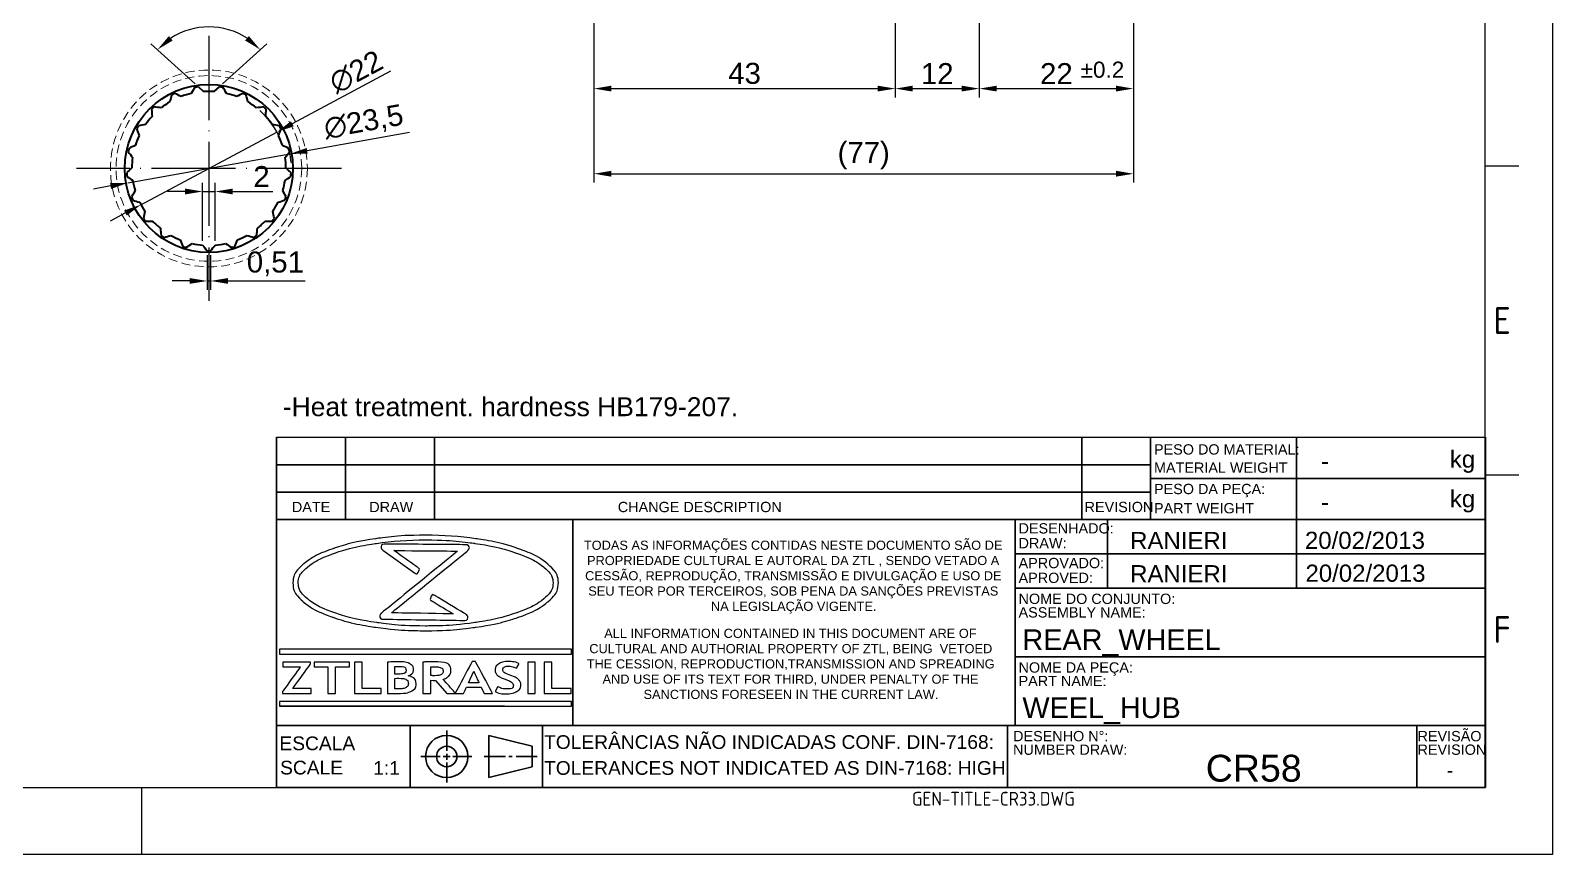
# Model space of a CAD drawing. Header units: millimetres. Extents: x 2452 to 2855, y 1106 to 1391.
# Drawn here: x 2637.5 to 2854.7, y 1106.5 to 1224.1 of the extents above; entities that cross this region are included whole.
import ezdxf
from ezdxf.enums import TextEntityAlignment as Align

# ---------------------------------------------------------------- set-up
doc = ezdxf.new("R2010")
doc.units = ezdxf.units.MM
for name, pattern in [('ACAD_ISO02W100', [15, 12, -3]), ('ACAD_ISO04W100', [30, 24, -3, 0, -3]), ('ACAD_ISO05W100', [33, 24, -3, 0, -3, 0, -3]), ('HIDDEN', [1.905, 1.27, -0.635])]:
    doc.linetypes.add(name, pattern=pattern)
for name, color, linetype, lineweight in [('AM_0', 7, 'Continuous', 40), ('AM_4', 1, 'ACAD_ISO04W100', 25), ('AM_5', 3, 'Continuous', 25), ('AM_8', 40, 'ACAD_ISO02W100', 35), ('AM_BOR', 2, 'ACAD_ISO05W100', 35)]:
    doc.layers.add(name, color=color, linetype=linetype, lineweight=lineweight)
doc.layers.add('Camada 1', color=7, linetype='Continuous')
doc.styles.add('ACISOTS', font='isocp.shx', dxfattribs={"height": 1})
doc.styles.get("Standard").update_dxf_attribs({"font": 'arial.ttf'})
doc.dimstyles.new('ISO-25', dxfattribs={"dimtxt": 3, "dimasz": 2.5, "dimexe": 1.25, "dimexo": 0.625, "dimtad": 1, "dimtxsty": 'Standard', "dimcen": 2.5, "dimadec": 0, "dimazin": 0, "dimtfac": 1, "dimtmove": 0, "dimatfit": 3, "dimfxl": 1, "dimarcsym": 0})

# ---------------------------------------------------------------- blocks, each defined once
blk = doc.blocks.new('A3 ZTL')
for p, q in [((401.17, 9.78), (401.17, 280.82)), ((19.57, 9.78), (401.17, 9.78))]:
    blk.add_line(p, q)
at = {"layer": 'AM_BOR', "color": 135, "linetype": 'Continuous', "lineweight": 25}
for p, q in [((410.96, 290.61), (410.96, 0)), ((410.96, 0), (0, 0))]:
    blk.add_line(p, q, dxfattribs=at)
at = {"layer": 'AM_BOR', "color": 135, "lineweight": 25}
for p, q in [((406.07, 100.29), (401.17, 100.29)), ((406.07, 55.28), (401.17, 55.28)), ((205.48, 9.78), (205.48, 0))]:
    blk.add_line(p, q, dxfattribs=at)
at = {"layer": 'AM_BOR', "color": 135, "lineweight": 25, "style": 'ACISOTS'}
for s, p in [('E', (403.62, 77.79)), ('F', (403.62, 32.78))]:
    blk.add_text(s, height=3.91, dxfattribs=at).set_placement(p, align=Align.MIDDLE)
blk = doc.blocks.new('*D187')
at = {"layer": 'AM_5', "color": 0, "lineweight": -2, "transparency": 16777216}
for p, q in [((2794.93, 1230.66), (2794.93, 1214.59)), ((2772.93, 1226.54), (2772.93, 1214.59)), ((2775.43, 1215.84), (2792.43, 1215.84))]:
    blk.add_line(p, q, dxfattribs=at)
at = {"layer": 'AM_5', "color": 0, "transparency": 16777216}
for points in [[(2775.43, 1216.26), (2775.43, 1215.43), (2772.93, 1215.84)], [(2792.43, 1216.26), (2792.43, 1215.43), (2794.93, 1215.84)]]:
    blk.add_solid(points, dxfattribs=at)
at = {"layer": 'Defpoints', "color": 0, "transparency": 16777216}
for p in [(2794.93, 1231.28), (2772.93, 1227.16), (2794.93, 1215.84)]:
    blk.add_point(p, dxfattribs=at)
at = {"layer": 'AM_5', "color": 0, "transparency": 16777216, "insert": (2783.93, 1217.98), "char_height": 3, "attachment_point": 5}
blk.add_mtext('22', dxfattribs=at)
blk = doc.blocks.new('*D188')
at = {"layer": 'AM_5', "color": 0, "lineweight": -2, "transparency": 16777216}
for p, q in [((2760.93, 1226.54), (2760.93, 1214.59)), ((2772.93, 1226.54), (2772.93, 1214.59)), ((2763.43, 1215.84), (2770.43, 1215.84))]:
    blk.add_line(p, q, dxfattribs=at)
at = {"layer": 'AM_5', "color": 0, "transparency": 16777216}
for points in [[(2763.43, 1216.26), (2763.43, 1215.43), (2760.93, 1215.84)], [(2770.43, 1216.26), (2770.43, 1215.43), (2772.93, 1215.84)]]:
    blk.add_solid(points, dxfattribs=at)
at = {"layer": 'Defpoints', "color": 0, "transparency": 16777216}
for p in [(2760.93, 1227.16), (2772.93, 1227.16), (2772.93, 1215.84)]:
    blk.add_point(p, dxfattribs=at)
at = {"layer": 'AM_5', "color": 0, "transparency": 16777216, "insert": (2766.93, 1217.98), "char_height": 3, "attachment_point": 5}
blk.add_mtext('12', dxfattribs=at)
blk = doc.blocks.new('*D191')
at = {"layer": 'AM_5', "color": 0, "lineweight": -2, "transparency": 16777216}
for p, q in [((2717.93, 1267.7), (2717.93, 1214.59)), ((2760.93, 1225.91), (2760.93, 1214.59)), ((2720.43, 1215.84), (2758.43, 1215.84))]:
    blk.add_line(p, q, dxfattribs=at)
at = {"layer": 'AM_5', "color": 0, "transparency": 16777216}
for points in [[(2720.43, 1216.26), (2720.43, 1215.43), (2717.93, 1215.84)], [(2758.43, 1216.26), (2758.43, 1215.43), (2760.93, 1215.84)]]:
    blk.add_solid(points, dxfattribs=at)
at = {"layer": 'Defpoints', "color": 0, "transparency": 16777216}
for p in [(2717.93, 1268.32), (2760.93, 1226.54), (2760.93, 1215.84)]:
    blk.add_point(p, dxfattribs=at)
at = {"layer": 'AM_5', "color": 0, "transparency": 16777216, "insert": (2739.43, 1218), "char_height": 3, "attachment_point": 5}
blk.add_mtext('43', dxfattribs=at)
blk = doc.blocks.new('*D192')
at = {"layer": 'AM_5', "color": 0, "lineweight": -2, "transparency": 16777216}
for p, q in [((2717.93, 1215.22), (2717.93, 1202.44)), ((2794.93, 1215.22), (2794.93, 1202.44)), ((2720.43, 1203.69), (2792.43, 1203.69))]:
    blk.add_line(p, q, dxfattribs=at)
at = {"layer": 'AM_5', "color": 0, "transparency": 16777216}
for points in [[(2720.43, 1204.11), (2720.43, 1203.27), (2717.93, 1203.69)], [(2792.43, 1204.11), (2792.43, 1203.27), (2794.93, 1203.69)]]:
    blk.add_solid(points, dxfattribs=at)
at = {"layer": 'Defpoints', "color": 0, "transparency": 16777216}
for p in [(2717.93, 1215.84), (2794.93, 1215.84), (2794.93, 1203.69)]:
    blk.add_point(p, dxfattribs=at)
at = {"layer": 'AM_5', "color": 0, "transparency": 16777216, "insert": (2756.43, 1206.28), "char_height": 3, "attachment_point": 5}
blk.add_mtext('(77)', dxfattribs=at)
blk = doc.blocks.new('*D203')
at = {"layer": 'AM_5', "color": 0, "lineweight": -2, "transparency": 16777216}
for p, q in [((2662.09, 1194.11), (2662.09, 1202.4)), ((2663.88, 1194.11), (2663.88, 1202.4)), ((2659.59, 1201.15), (2657.09, 1201.15)), ((2662.09, 1201.15), (2663.88, 1201.15)), ((2666.38, 1201.15), (2672.11, 1201.15))]:
    blk.add_line(p, q, dxfattribs=at)
at = {"layer": 'AM_5', "color": 0, "transparency": 16777216}
for points in [[(2659.59, 1201.57), (2659.59, 1200.74), (2662.09, 1201.15)], [(2666.38, 1201.57), (2666.38, 1200.74), (2663.88, 1201.15)]]:
    blk.add_solid(points, dxfattribs=at)
at = {"layer": 'Defpoints', "color": 0, "transparency": 16777216}
for p in [(2663.88, 1201.15), (2662.09, 1193.49), (2663.88, 1193.49)]:
    blk.add_point(p, dxfattribs=at)
at = {"layer": 'AM_5', "color": 0, "transparency": 16777216, "insert": (2670.49, 1203.28), "char_height": 3, "attachment_point": 5}
blk.add_mtext('2', dxfattribs=at)
blk = doc.blocks.new('*D204')
at = {"layer": 'AM_5', "color": 0, "lineweight": -2, "transparency": 16777216}
for p, q in [((2662.73, 1192.08), (2662.73, 1187.13)), ((2663.23, 1192.08), (2663.23, 1187.13)), ((2660.23, 1188.38), (2657.73, 1188.38)), ((2662.73, 1188.38), (2663.23, 1188.38)), ((2665.73, 1188.38), (2676.7, 1188.38))]:
    blk.add_line(p, q, dxfattribs=at)
at = {"layer": 'AM_5', "color": 0, "transparency": 16777216}
for points in [[(2660.23, 1188.8), (2660.23, 1187.97), (2662.73, 1188.38)], [(2665.73, 1188.8), (2665.73, 1187.97), (2663.23, 1188.38)]]:
    blk.add_solid(points, dxfattribs=at)
at = {"layer": 'Defpoints', "color": 0, "transparency": 16777216}
for p in [(2662.73, 1192.7), (2663.23, 1192.7), (2663.23, 1188.38)]:
    blk.add_point(p, dxfattribs=at)
at = {"layer": 'AM_5', "color": 0, "transparency": 16777216, "insert": (2672.47, 1190.81), "char_height": 3, "attachment_point": 5}
blk.add_mtext('0,51', dxfattribs=at)
blk = doc.blocks.new('*D205')
at = {"layer": 'AM_5', "color": 0, "lineweight": -2, "transparency": 16777216}
for p, q in [((2661.02, 1216.52), (2654.71, 1222.24)), ((2664.94, 1216.52), (2671.25, 1222.24))]:
    blk.add_line(p, q, dxfattribs=at)
blk.add_arc((2662.98, 1214.75), 9.91, 56.6728, 123.3272, dxfattribs=at)
at = {"layer": 'AM_5', "color": 0, "transparency": 16777216}
for points in [[(2657.81, 1222.71), (2657.27, 1223.34), (2655.64, 1221.4)], [(2668.69, 1223.34), (2668.15, 1222.71), (2670.32, 1221.4)]]:
    blk.add_solid(points, dxfattribs=at)
at = {"layer": 'Defpoints', "color": 0, "transparency": 16777216}
for p in [(2665.7, 1224.27), (2661.48, 1216.1), (2662.23, 1215.42), (2663.73, 1215.42), (2664.48, 1216.1)]:
    blk.add_point(p, dxfattribs=at)
at = {"layer": 'AM_5', "color": 0, "transparency": 16777216, "insert": (2662.98, 1226.81), "char_height": 3, "attachment_point": 5}
blk.add_mtext('96°', dxfattribs=at)
blk = doc.blocks.new('*D206')
at = {"layer": 'AM_5', "color": 0, "lineweight": -2, "transparency": 16777216}
for p, q in [((2688.92, 1218.32), (2674.89, 1210.81)), ((2653.28, 1199.26), (2672.68, 1209.64)), ((2651.07, 1198.09), (2648.87, 1196.91))]:
    blk.add_line(p, q, dxfattribs=at)
blk.add_arc((2662.98, 1204.45), 11, 21.6166, 48.5534, dxfattribs=at)
at = {"layer": 'AM_5', "color": 0, "transparency": 16777216}
for points in [[(2674.69, 1211.18), (2675.08, 1210.45), (2672.68, 1209.64)], [(2650.88, 1198.45), (2651.27, 1197.72), (2653.28, 1199.26)]]:
    blk.add_solid(points, dxfattribs=at)
at = {"layer": 'Defpoints', "color": 0, "transparency": 16777216}
for p in [(2672.68, 1209.64), (2653.28, 1199.26)]:
    blk.add_point(p, dxfattribs=at)
at = {"layer": 'AM_5', "color": 0, "transparency": 16777216, "insert": (2683.99, 1218.22), "char_height": 3, "attachment_point": 5, "rotation": 28.1275}
blk.add_mtext('∅22', dxfattribs=at)
blk = doc.blocks.new('*D207')
at = {"layer": 'AM_5', "color": 0, "lineweight": -2, "transparency": 16777216}
for p, q in [((2691.61, 1209.57), (2677.01, 1206.96)), ((2651.42, 1202.38), (2674.55, 1206.52)), ((2648.96, 1201.94), (2646.5, 1201.5))]:
    blk.add_line(p, q, dxfattribs=at)
blk.add_arc((2662.98, 1204.45), 11.75, 4.0494, 11.62, dxfattribs=at)
at = {"layer": 'AM_5', "color": 0, "transparency": 16777216}
for points in [[(2676.94, 1207.37), (2677.08, 1206.55), (2674.55, 1206.52)], [(2648.88, 1202.35), (2649.03, 1201.53), (2651.42, 1202.38)]]:
    blk.add_solid(points, dxfattribs=at)
at = {"layer": 'Defpoints', "color": 0, "transparency": 16777216}
for p in [(2674.55, 1206.52), (2651.42, 1202.38)]:
    blk.add_point(p, dxfattribs=at)
at = {"layer": 'AM_5', "color": 0, "transparency": 16777216, "insert": (2685.1, 1210.93), "char_height": 3, "attachment_point": 5, "rotation": 10.1455}
blk.add_mtext('∅23,5', dxfattribs=at)

msp = doc.modelspace()

# ---------------------------------------------------------------- linework, layer by layer
at = {"linetype": 'Continuous'}
msp.add_line((2672.653, 1166.073), (2845.151, 1166.073), dxfattribs=at)
at = {"color": 7, "linetype": 'HIDDEN', "lineweight": 0}
for radius in [14.05, 13.25]:
    msp.add_circle((2662.981, 1204.45), radius, dxfattribs=at)
at = {"layer": 'AM_0'}
for p, q in [((2661.48, 1216.104), (2662.23, 1215.425)), ((2663.73, 1215.425), (2664.48, 1216.105))]:
    msp.add_line(p, q, dxfattribs=at)
msp.add_circle((2662.981, 1204.45), 12, dxfattribs=at)
for centre, radius, start, end in [((2662.981, 1204.45), 11, 103.23931, 111.05382), ((2662.981, 1204.45), 11, 86.09561, 93.91052), ((2662.981, 1204.45), 11, 68.9521, 76.76698), ((2662.981, 1204.45), 11, 120.38312, 128.19683), ((2662.981, 1204.45), 11, 51.80884, 59.62326), ((2662.981, 1204.45), 11, 137.52697, 145.33955), ((2662.981, 1204.45), 11, 34.66587, 42.47943), ((2662.981, 1204.45), 11, 154.67077, 162.48198), ((2662.981, 1204.45), 11, 17.52319, 25.33558), ((2662.981, 1204.45), 11, 171.81442, 179.62417), ((2662.981, 1204.45), 11, 0.38079, 8.1918), ((2662.983, 1204.451), 11.749, 11.61999, 14.0943), ((2662.981, 1204.45), 11, 188.95787, 196.76617), ((2662.981, 1204.45), 11, 343.23863, 351.04818), ((2662.981, 1204.45), 11, 206.10105, 213.90806), ((2662.981, 1204.45), 11, 326.09665, 333.90477), ((2662.981, 1204.45), 11, 223.24394, 231.04993), ((2662.981, 1204.45), 11, 308.95477, 316.76162), ((2662.981, 1204.45), 11, 240.38653, 248.19186), ((2662.981, 1204.45), 11, 291.8129, 299.61878), ((2662.981, 1204.45), 11, 257.52886, 265.33393), ((2662.981, 1204.45), 11, 274.67096, 282.47622)]:
    msp.add_arc(centre, radius, start, end, dxfattribs=at)
for points in [[(2657.654, 1214.924), (2657.576, 1214.599), (2657.497, 1214.271), (2657.417, 1213.939)], [(2658.111, 1215.144), (2657.957, 1215.074), (2657.805, 1215.001), (2657.654, 1214.924)], [(2659.029, 1214.716), (2658.72, 1214.86), (2658.414, 1215.003), (2658.111, 1215.144)], [(2660.978, 1216.029), (2660.808, 1215.741), (2660.635, 1215.451), (2660.461, 1215.158)], [(2661.48, 1216.104), (2661.312, 1216.083), (2661.145, 1216.058), (2660.978, 1216.029)], [(2664.982, 1216.029), (2664.815, 1216.058), (2664.648, 1216.083), (2664.48, 1216.105)], [(2665.499, 1215.158), (2665.325, 1215.451), (2665.153, 1215.741), (2664.982, 1216.029)], [(2667.849, 1215.145), (2667.546, 1215.003), (2667.24, 1214.861), (2666.931, 1214.716)], [(2668.306, 1214.925), (2668.155, 1215.001), (2668.003, 1215.075), (2667.849, 1215.145)], [(2668.543, 1213.94), (2668.463, 1214.272), (2668.384, 1214.599), (2668.306, 1214.925)], [(2655.175, 1213.234), (2655.049, 1213.122), (2654.925, 1213.007), (2654.803, 1212.889)], [(2654.803, 1212.889), (2654.824, 1212.555), (2654.846, 1212.218), (2654.867, 1211.878)], [(2656.179, 1213.095), (2655.841, 1213.142), (2655.507, 1213.188), (2655.175, 1213.234)], [(2670.785, 1213.235), (2670.454, 1213.189), (2670.12, 1213.142), (2669.782, 1213.096)], [(2671.157, 1212.89), (2671.035, 1213.007), (2670.912, 1213.122), (2670.785, 1213.235)], [(2671.093, 1211.879), (2671.115, 1212.219), (2671.136, 1212.556), (2671.157, 1212.89)], [(2652.933, 1210.543), (2652.845, 1210.398), (2652.761, 1210.252), (2652.679, 1210.104)], [(2652.679, 1210.104), (2652.798, 1209.791), (2652.917, 1209.475), (2653.038, 1209.156)], [(2653.933, 1210.706), (2653.596, 1210.651), (2653.263, 1210.597), (2652.933, 1210.543)], [(2673.028, 1210.544), (2672.698, 1210.598), (2672.365, 1210.652), (2672.028, 1210.707)], [(2672.923, 1209.157), (2673.043, 1209.476), (2673.163, 1209.792), (2673.281, 1210.105)], [(2673.281, 1210.105), (2673.2, 1210.253), (2673.115, 1210.399), (2673.028, 1210.544)], [(2651.583, 1207.311), (2651.542, 1207.147), (2651.504, 1206.982), (2651.47, 1206.816)], [(2651.47, 1206.816), (2651.676, 1206.552), (2651.883, 1206.286), (2652.093, 1206.016)], [(2652.491, 1207.761), (2652.185, 1207.61), (2651.883, 1207.46), (2651.583, 1207.311)], [(2674.378, 1207.312), (2674.078, 1207.46), (2673.776, 1207.61), (2673.47, 1207.762)], [(2673.868, 1206.017), (2674.078, 1206.287), (2674.285, 1206.553), (2674.491, 1206.817)], [(2651.981, 1204.522), (2651.733, 1204.287), (2651.489, 1204.055), (2651.246, 1203.824)], [(2651.246, 1203.824), (2651.255, 1203.655), (2651.268, 1203.487), (2651.284, 1203.318)], [(2674.715, 1203.825), (2674.472, 1204.056), (2674.228, 1204.288), (2673.98, 1204.523)], [(2674.677, 1203.319), (2674.693, 1203.488), (2674.706, 1203.656), (2674.715, 1203.825)], [(2651.284, 1203.318), (2651.558, 1203.126), (2651.835, 1202.933), (2652.115, 1202.737)], [(2652.448, 1201.277), (2652.281, 1200.979), (2652.116, 1200.685), (2651.952, 1200.393)], [(2674.01, 1200.394), (2673.846, 1200.686), (2673.68, 1200.98), (2673.513, 1201.278)], [(2673.847, 1202.738), (2674.126, 1202.934), (2674.403, 1203.127), (2674.677, 1203.319)], [(2651.952, 1200.393), (2652.01, 1200.234), (2652.072, 1200.077), (2652.137, 1199.921)], [(2652.137, 1199.921), (2652.456, 1199.818), (2652.777, 1199.715), (2653.102, 1199.611)], [(2672.859, 1199.612), (2673.184, 1199.716), (2673.506, 1199.819), (2673.824, 1199.922)], [(2673.824, 1199.922), (2673.889, 1200.078), (2673.951, 1200.235), (2674.01, 1200.394)], [(2653.851, 1198.314), (2653.779, 1197.98), (2653.708, 1197.65), (2653.637, 1197.323)], [(2653.637, 1197.323), (2653.74, 1197.188), (2653.846, 1197.056), (2653.954, 1196.926)], [(2653.954, 1196.926), (2654.289, 1196.922), (2654.626, 1196.918), (2654.968, 1196.914)], [(2670.994, 1196.915), (2671.335, 1196.919), (2671.673, 1196.923), (2672.008, 1196.927)], [(2672.008, 1196.927), (2672.116, 1197.057), (2672.222, 1197.189), (2672.324, 1197.323)], [(2672.324, 1197.323), (2672.254, 1197.651), (2672.182, 1197.981), (2672.11, 1198.314)], [(2656.065, 1195.896), (2656.095, 1195.555), (2656.124, 1195.219), (2656.153, 1194.885)], [(2656.153, 1194.885), (2656.291, 1194.787), (2656.431, 1194.692), (2656.572, 1194.6)], [(2656.572, 1194.6), (2656.894, 1194.695), (2657.218, 1194.79), (2657.545, 1194.887)], [(2668.417, 1194.887), (2668.744, 1194.791), (2669.068, 1194.695), (2669.389, 1194.6)], [(2669.389, 1194.6), (2669.531, 1194.692), (2669.671, 1194.788), (2669.809, 1194.886)], [(2669.809, 1194.886), (2669.838, 1195.22), (2669.867, 1195.556), (2669.896, 1195.896)], [(2658.894, 1194.237), (2659.023, 1193.921), (2659.15, 1193.608), (2659.276, 1193.298)], [(2659.276, 1193.298), (2659.436, 1193.245), (2659.598, 1193.195), (2659.761, 1193.148)], [(2659.761, 1193.148), (2660.039, 1193.334), (2660.321, 1193.521), (2660.605, 1193.71)], [(2662.086, 1193.487), (2662.302, 1193.222), (2662.515, 1192.961), (2662.727, 1192.701)], [(2662.727, 1192.701), (2662.896, 1192.698), (2663.066, 1192.698), (2663.235, 1192.701)], [(2663.235, 1192.701), (2663.447, 1192.961), (2663.66, 1193.222), (2663.876, 1193.487)], [(2665.357, 1193.71), (2665.641, 1193.521), (2665.923, 1193.334), (2666.201, 1193.149)], [(2666.201, 1193.149), (2666.364, 1193.195), (2666.526, 1193.245), (2666.686, 1193.298)], [(2666.686, 1193.298), (2666.812, 1193.609), (2666.939, 1193.921), (2667.068, 1194.238)]]:
    msp.add_open_spline(points, degree=3, dxfattribs=at)
at = {"layer": 'AM_4', "ltscale": 0.5}
for p, q in [((2662.981, 1223.357), (2662.981, 1185.543)), ((2681.888, 1204.45), (2644.073, 1204.45))]:
    msp.add_line(p, q, dxfattribs=at)
at = {"layer": 'AM_8', "color": 0, "linetype": 'Continuous'}
for p, q in [((2672.653, 1166.073), (2672.653, 1116.088)), ((2682.454, 1166.073), (2682.454, 1154.312)), ((2695.195, 1166.073), (2695.195, 1154.312)), ((2787.568, 1166.073), (2787.568, 1154.312)), ((2797.369, 1154.312), (2797.369, 1166.073)), ((2818.198, 1166.073), (2818.198, 1160.193)), ((2845.151, 1116.088), (2845.151, 1166.073)), ((2797.369, 1162.153), (2672.653, 1162.153)), ((2797.369, 1160.193), (2845.151, 1160.193)), ((2818.198, 1160.193), (2818.198, 1154.312)), ((2672.653, 1158.232), (2797.369, 1158.232)), ((2672.653, 1154.312), (2776.544, 1154.312)), ((2714.942, 1154.312), (2714.942, 1124.909)), ((2776.544, 1154.312), (2845.151, 1154.312)), ((2778.04, 1154.312), (2778.04, 1135.69)), ((2791.245, 1154.312), (2791.245, 1144.511)), ((2818.198, 1154.312), (2818.198, 1144.511)), ((2778.04, 1149.411), (2845.151, 1149.411)), ((2778.04, 1144.511), (2845.151, 1144.511)), ((2778.04, 1135.69), (2778.04, 1124.909)), ((2778.04, 1134.71), (2845.151, 1134.71)), ((2673.082, 1127.664), (2705.19, 1127.664)), ((2776.544, 1124.909), (2672.653, 1124.909)), ((2716.132, 1124.909), (2672.653, 1124.909)), ((2691.701, 1124.909), (2691.701, 1116.088)), ((2696.923, 1124.202), (2696.923, 1121.293)), ((2709.108, 1121.953), (2702.942, 1123.516)), ((2702.942, 1123.516), (2702.942, 1117.481)), ((2710.575, 1124.909), (2710.575, 1116.088)), ((2776.544, 1124.909), (2835.35, 1124.909)), ((2776.952, 1116.088), (2776.952, 1124.909)), ((2845.151, 1124.909), (2835.35, 1124.909)), ((2835.35, 1124.909), (2835.35, 1116.088)), ((2696.923, 1120.889), (2696.923, 1120.02)), ((2709.108, 1121.953), (2709.108, 1119.044)), ((2693.238, 1120.499), (2696.005, 1120.499)), ((2696.424, 1120.499), (2697.398, 1120.499)), ((2696.923, 1119.631), (2696.923, 1116.795)), ((2697.773, 1120.499), (2700.522, 1120.499)), ((2702.27, 1120.499), (2705.301, 1120.499)), ((2709.108, 1119.044), (2702.942, 1117.481)), ((2705.768, 1120.499), (2706.256, 1120.499)), ((2706.82, 1120.499), (2709.823, 1120.499)), ((2672.653, 1116.088), (2845.151, 1116.088))]:
    msp.add_line(p, q, dxfattribs=at)
for radius in [3.017, 1.454]:
    msp.add_circle((2696.923, 1120.499), radius, dxfattribs=at)
at = {"layer": 'Camada 1'}
for points, knots in [([(2693.913, 1152.084), (2696.442, 1152.084), (2698.858, 1151.907), (2701.066, 1151.586), (2701.066, 1151.586), (2703.36, 1151.253), (2705.429, 1150.765), (2707.165, 1150.159), (2707.165, 1150.159), (2708.946, 1149.537), (2710.384, 1148.787), (2711.366, 1147.947), (2711.366, 1147.947), (2712.323, 1147.129), (2712.852, 1146.225), (2712.852, 1145.269), (2712.852, 1145.269), (2712.852, 1144.313), (2712.323, 1143.408), (2711.366, 1142.591), (2711.366, 1142.591), (2710.384, 1141.751), (2708.946, 1141.001), (2707.165, 1140.379), (2707.165, 1140.379), (2705.429, 1139.773), (2703.36, 1139.284), (2701.066, 1138.951), (2701.066, 1138.951), (2698.858, 1138.631), (2696.442, 1138.454), (2693.913, 1138.454), (2693.913, 1138.454), (2691.385, 1138.454), (2688.968, 1138.631), (2686.761, 1138.951), (2686.761, 1138.951), (2684.466, 1139.284), (2682.397, 1139.773), (2680.662, 1140.379), (2680.662, 1140.379), (2678.881, 1141.001), (2677.443, 1141.751), (2676.46, 1142.591), (2676.46, 1142.591), (2675.503, 1143.408), (2674.975, 1144.313), (2674.975, 1145.269), (2674.975, 1145.269), (2674.975, 1146.225), (2675.503, 1147.129), (2676.46, 1147.947), (2676.46, 1147.947), (2677.443, 1148.787), (2678.881, 1149.537), (2680.662, 1150.159), (2680.662, 1150.159), (2682.397, 1150.765), (2684.467, 1151.253), (2686.761, 1151.586), (2686.761, 1151.586), (2688.968, 1151.907), (2691.385, 1152.084), (2693.913, 1152.084)], [0, 0, 0, 0, 0.0588235, 0.0588235, 0.0588235, 0.0882353, 0.1176471, 0.1176471, 0.1176471, 0.1470588, 0.1764706, 0.1764706, 0.1764706, 0.2058824, 0.2352941, 0.2352941, 0.2352941, 0.2647059, 0.2941176, 0.2941176, 0.2941176, 0.3235294, 0.3529412, 0.3529412, 0.3529412, 0.3823529, 0.4117647, 0.4117647, 0.4117647, 0.4411765, 0.4705882, 0.4705882, 0.4705882, 0.5, 0.5294118, 0.5294118, 0.5294118, 0.5588235, 0.5882353, 0.5882353, 0.5882353, 0.6176471, 0.6470588, 0.6470588, 0.6470588, 0.6764706, 0.7058824, 0.7058824, 0.7058824, 0.7352941, 0.7647059, 0.7647059, 0.7647059, 0.7941176, 0.8235294, 0.8235294, 0.8235294, 0.8529412, 0.8823529, 0.8823529, 0.8823529, 0.9411765, 1, 1, 1, 1]), ([(2693.913, 1151.412), (2691.429, 1151.412), (2689.059, 1151.239), (2686.897, 1150.926), (2686.897, 1150.926), (2684.651, 1150.601), (2682.63, 1150.124), (2680.939, 1149.534), (2680.939, 1149.534), (2679.293, 1148.96), (2677.967, 1148.282), (2677.064, 1147.536), (2677.064, 1147.536), (2676.207, 1146.829), (2675.733, 1146.062), (2675.733, 1145.269), (2675.733, 1145.269), (2675.733, 1144.476), (2676.207, 1143.709), (2677.064, 1143.002), (2677.064, 1143.002), (2677.967, 1142.256), (2679.293, 1141.578), (2680.939, 1141.004), (2680.939, 1141.004), (2682.63, 1140.413), (2684.651, 1139.937), (2686.897, 1139.612), (2686.897, 1139.612), (2689.059, 1139.299), (2691.429, 1139.126), (2693.913, 1139.126), (2693.913, 1139.126), (2696.398, 1139.126), (2698.768, 1139.299), (2700.93, 1139.612), (2700.93, 1139.612), (2703.176, 1139.937), (2705.197, 1140.413), (2706.888, 1141.004), (2706.888, 1141.004), (2708.534, 1141.578), (2709.86, 1142.256), (2710.763, 1143.002), (2710.763, 1143.002), (2711.62, 1143.709), (2712.094, 1144.476), (2712.094, 1145.269), (2712.094, 1145.269), (2712.094, 1146.062), (2711.62, 1146.829), (2710.763, 1147.536), (2710.763, 1147.536), (2709.86, 1148.282), (2708.534, 1148.96), (2706.888, 1149.534), (2706.888, 1149.534), (2705.197, 1150.124), (2703.175, 1150.601), (2700.929, 1150.926), (2700.929, 1150.926), (2698.768, 1151.239), (2696.397, 1151.412), (2693.913, 1151.412)], [0, 0, 0, 0, 0.0588235, 0.0588235, 0.0588235, 0.0882353, 0.1176471, 0.1176471, 0.1176471, 0.1470588, 0.1764706, 0.1764706, 0.1764706, 0.2058824, 0.2352941, 0.2352941, 0.2352941, 0.2647059, 0.2941176, 0.2941176, 0.2941176, 0.3235294, 0.3529412, 0.3529412, 0.3529412, 0.3823529, 0.4117647, 0.4117647, 0.4117647, 0.4411765, 0.4705882, 0.4705882, 0.4705882, 0.5, 0.5294118, 0.5294118, 0.5294118, 0.5588235, 0.5882353, 0.5882353, 0.5882353, 0.6176471, 0.6470588, 0.6470588, 0.6470588, 0.6764706, 0.7058824, 0.7058824, 0.7058824, 0.7352941, 0.7647059, 0.7647059, 0.7647059, 0.7941176, 0.8235294, 0.8235294, 0.8235294, 0.8529412, 0.8823529, 0.8823529, 0.8823529, 0.9411765, 1, 1, 1, 1]), ([(2692.338, 1146.72), (2692.338, 1146.72), (2687.801, 1149.971), (2687.801, 1149.971), (2687.801, 1149.971), (2687.463, 1150.213), (2687.6, 1150.828), (2687.998, 1150.825), (2687.998, 1150.825), (2687.998, 1150.825), (2699.716, 1150.73), (2699.716, 1150.73), (2699.716, 1150.73), (2700.101, 1150.727), (2700.244, 1150.147), (2699.93, 1149.891), (2699.93, 1149.891), (2699.93, 1149.891), (2689.02, 1141.004), (2689.02, 1141.004), (2689.02, 1141.004), (2689.02, 1141.004), (2697.862, 1140.861), (2697.862, 1140.861), (2697.862, 1140.861), (2697.862, 1140.861), (2694.888, 1142.653), (2694.888, 1142.653), (2694.888, 1142.653), (2694.693, 1142.771), (2694.497, 1142.889), (2694.668, 1143.297), (2694.668, 1143.297), (2694.838, 1143.706), (2695.034, 1143.588), (2695.229, 1143.47), (2695.229, 1143.47), (2695.229, 1143.47), (2699.688, 1140.785), (2699.688, 1140.785), (2699.688, 1140.785), (2700.053, 1140.565), (2699.924, 1139.91), (2699.513, 1139.917), (2699.513, 1139.917), (2699.513, 1139.917), (2687.795, 1140.105), (2687.795, 1140.105), (2687.795, 1140.105), (2687.411, 1140.111), (2687.271, 1140.689), (2687.584, 1140.944), (2687.584, 1140.944), (2687.584, 1140.944), (2698.482, 1149.822), (2698.482, 1149.822), (2698.482, 1149.822), (2698.482, 1149.822), (2689.399, 1149.896), (2689.399, 1149.896), (2689.399, 1149.896), (2689.399, 1149.896), (2692.73, 1147.509), (2692.73, 1147.509), (2692.73, 1147.509), (2692.915, 1147.376), (2693.101, 1147.243), (2692.905, 1146.848), (2692.905, 1146.848), (2692.709, 1146.454), (2692.524, 1146.587), (2692.338, 1146.72)], [0, 0, 0, 0, 0.0526316, 0.0526316, 0.0526316, 0.0789474, 0.1052632, 0.1052632, 0.1052632, 0.1315789, 0.1578947, 0.1578947, 0.1578947, 0.1842105, 0.2105263, 0.2105263, 0.2105263, 0.2368421, 0.2631579, 0.2631579, 0.2631579, 0.2894737, 0.3157895, 0.3157895, 0.3157895, 0.3421053, 0.3684211, 0.3684211, 0.3684211, 0.3947368, 0.4210526, 0.4210526, 0.4210526, 0.4473684, 0.4736842, 0.4736842, 0.4736842, 0.5, 0.5263158, 0.5263158, 0.5263158, 0.5526316, 0.5789474, 0.5789474, 0.5789474, 0.6052632, 0.6315789, 0.6315789, 0.6315789, 0.6578947, 0.6842105, 0.6842105, 0.6842105, 0.7105263, 0.7368421, 0.7368421, 0.7368421, 0.7631579, 0.7894737, 0.7894737, 0.7894737, 0.8157895, 0.8421053, 0.8421053, 0.8421053, 0.8684211, 0.8947368, 0.8947368, 0.8947368, 0.9473684, 1, 1, 1, 1]), ([(2673.163, 1135.824), (2673.163, 1135.824), (2714.663, 1135.824), (2714.663, 1135.824), (2714.663, 1135.824), (2714.663, 1135.824), (2714.745, 1135.824), (2714.745, 1135.824), (2714.745, 1135.824), (2714.745, 1135.824), (2714.745, 1135.742), (2714.745, 1135.742), (2714.745, 1135.742), (2714.745, 1135.742), (2714.745, 1135.202), (2714.745, 1135.202), (2714.745, 1135.202), (2714.745, 1135.202), (2714.745, 1135.121), (2714.745, 1135.121), (2714.745, 1135.121), (2714.745, 1135.121), (2714.663, 1135.121), (2714.663, 1135.121), (2714.663, 1135.121), (2714.663, 1135.121), (2673.163, 1135.121), (2673.163, 1135.121), (2673.163, 1135.121), (2673.163, 1135.121), (2673.082, 1135.121), (2673.082, 1135.121), (2673.082, 1135.121), (2673.082, 1135.121), (2673.082, 1135.202), (2673.082, 1135.202), (2673.082, 1135.202), (2673.082, 1135.202), (2673.082, 1135.742), (2673.082, 1135.742), (2673.082, 1135.742), (2673.082, 1135.742), (2673.082, 1135.824), (2673.082, 1135.824), (2673.082, 1135.824), (2673.082, 1135.824), (2673.163, 1135.824), (2673.163, 1135.824)], [0, 0, 0, 0, 0.0769231, 0.0769231, 0.0769231, 0.1153846, 0.1538462, 0.1538462, 0.1538462, 0.1923077, 0.2307692, 0.2307692, 0.2307692, 0.2692308, 0.3076923, 0.3076923, 0.3076923, 0.3461538, 0.3846154, 0.3846154, 0.3846154, 0.4230769, 0.4615385, 0.4615385, 0.4615385, 0.5, 0.5384615, 0.5384615, 0.5384615, 0.5769231, 0.6153846, 0.6153846, 0.6153846, 0.6538462, 0.6923077, 0.6923077, 0.6923077, 0.7307692, 0.7692308, 0.7692308, 0.7692308, 0.8076923, 0.8461538, 0.8461538, 0.8461538, 0.9230769, 1, 1, 1, 1]), ([(2673.495, 1129.508), (2673.495, 1129.508), (2673.495, 1129.764), (2673.495, 1129.764), (2673.495, 1129.764), (2673.495, 1129.764), (2676.034, 1133.275), (2676.034, 1133.275), (2676.034, 1133.275), (2676.034, 1133.275), (2673.538, 1133.275), (2673.538, 1133.275), (2673.538, 1133.275), (2673.538, 1133.275), (2673.538, 1133.981), (2673.538, 1133.981), (2673.538, 1133.981), (2673.538, 1133.981), (2677.506, 1133.981), (2677.506, 1133.981), (2677.506, 1133.981), (2677.506, 1133.981), (2677.506, 1133.724), (2677.506, 1133.724), (2677.506, 1133.724), (2677.506, 1133.724), (2674.959, 1130.214), (2674.959, 1130.214), (2674.959, 1130.214), (2674.959, 1130.214), (2677.596, 1130.214), (2677.596, 1130.214), (2677.596, 1130.214), (2677.596, 1130.214), (2677.596, 1129.508), (2677.596, 1129.508), (2677.596, 1129.508), (2677.596, 1129.508), (2673.495, 1129.508), (2673.495, 1129.508)], [0, 0, 0, 0, 0.0909091, 0.0909091, 0.0909091, 0.1363636, 0.1818182, 0.1818182, 0.1818182, 0.2272727, 0.2727273, 0.2727273, 0.2727273, 0.3181818, 0.3636364, 0.3636364, 0.3636364, 0.4090909, 0.4545455, 0.4545455, 0.4545455, 0.5, 0.5454545, 0.5454545, 0.5454545, 0.5909091, 0.6363636, 0.6363636, 0.6363636, 0.6818182, 0.7272727, 0.7272727, 0.7272727, 0.7727273, 0.8181818, 0.8181818, 0.8181818, 0.9090909, 1, 1, 1, 1]), ([(2681.028, 1133.275), (2681.028, 1133.275), (2681.028, 1129.508), (2681.028, 1129.508), (2681.028, 1129.508), (2681.028, 1129.508), (2679.948, 1129.508), (2679.948, 1129.508), (2679.948, 1129.508), (2679.948, 1129.508), (2679.948, 1133.275), (2679.948, 1133.275), (2679.948, 1133.275), (2679.948, 1133.275), (2678.012, 1133.275), (2678.012, 1133.275), (2678.012, 1133.275), (2678.012, 1133.275), (2678.012, 1133.981), (2678.012, 1133.981), (2678.012, 1133.981), (2678.012, 1133.981), (2683.051, 1133.981), (2683.051, 1133.981), (2683.051, 1133.981), (2683.051, 1133.981), (2683.051, 1133.275), (2683.051, 1133.275), (2683.051, 1133.275), (2683.051, 1133.275), (2681.028, 1133.275), (2681.028, 1133.275)], [0, 0, 0, 0, 0.1111111, 0.1111111, 0.1111111, 0.1666667, 0.2222222, 0.2222222, 0.2222222, 0.2777778, 0.3333333, 0.3333333, 0.3333333, 0.3888889, 0.4444444, 0.4444444, 0.4444444, 0.5, 0.5555556, 0.5555556, 0.5555556, 0.6111111, 0.6666667, 0.6666667, 0.6666667, 0.7222222, 0.7777778, 0.7777778, 0.7777778, 0.8888889, 1, 1, 1, 1]), ([(2683.757, 1129.508), (2683.757, 1129.508), (2683.757, 1133.981), (2683.757, 1133.981), (2683.757, 1133.981), (2683.757, 1133.981), (2684.838, 1133.981), (2684.838, 1133.981), (2684.838, 1133.981), (2684.838, 1133.981), (2684.838, 1130.214), (2684.838, 1130.214), (2684.838, 1130.214), (2684.838, 1130.214), (2687.589, 1130.214), (2687.589, 1130.214), (2687.589, 1130.214), (2687.589, 1130.214), (2687.589, 1129.508), (2687.589, 1129.508), (2687.589, 1129.508), (2687.589, 1129.508), (2683.757, 1129.508), (2683.757, 1129.508)], [0, 0, 0, 0, 0.1428571, 0.1428571, 0.1428571, 0.2142857, 0.2857143, 0.2857143, 0.2857143, 0.3571429, 0.4285714, 0.4285714, 0.4285714, 0.5, 0.5714286, 0.5714286, 0.5714286, 0.6428571, 0.7142857, 0.7142857, 0.7142857, 0.8571429, 1, 1, 1, 1]), ([(2690.322, 1129.508), (2690.322, 1129.508), (2688.46, 1129.508), (2688.46, 1129.508), (2688.46, 1129.508), (2688.46, 1129.508), (2688.46, 1133.978), (2688.46, 1133.978), (2688.46, 1133.978), (2689.281, 1134.006), (2689.855, 1134.02), (2690.184, 1134.02), (2690.184, 1134.02), (2690.817, 1134.02), (2691.31, 1133.921), (2691.666, 1133.722), (2691.666, 1133.722), (2692.022, 1133.524), (2692.199, 1133.241), (2692.199, 1132.873), (2692.199, 1132.873), (2692.199, 1132.519), (2691.944, 1132.238), (2691.435, 1132.033), (2691.435, 1132.033), (2692.191, 1131.839), (2692.57, 1131.44), (2692.57, 1130.836), (2692.57, 1130.836), (2692.57, 1130.429), (2692.36, 1130.106), (2691.943, 1129.867), (2691.943, 1129.867), (2691.524, 1129.628), (2690.984, 1129.508), (2690.322, 1129.508)], [0, 0, 0, 0, 0.1, 0.1, 0.1, 0.15, 0.2, 0.2, 0.2, 0.25, 0.3, 0.3, 0.3, 0.35, 0.4, 0.4, 0.4, 0.45, 0.5, 0.5, 0.5, 0.55, 0.6, 0.6, 0.6, 0.65, 0.7, 0.7, 0.7, 0.75, 0.8, 0.8, 0.8, 0.9, 1, 1, 1, 1]), ([(2696.956, 1129.508), (2696.956, 1129.508), (2695.332, 1131.355), (2695.332, 1131.355), (2695.332, 1131.355), (2695.169, 1131.357), (2694.941, 1131.364), (2694.646, 1131.377), (2694.646, 1131.377), (2694.646, 1131.377), (2694.646, 1129.508), (2694.646, 1129.508), (2694.646, 1129.508), (2694.646, 1129.508), (2693.524, 1129.508), (2693.524, 1129.508), (2693.524, 1129.508), (2693.524, 1129.508), (2693.524, 1133.981), (2693.524, 1133.981), (2693.524, 1133.981), (2693.585, 1133.981), (2693.819, 1133.988), (2694.227, 1134.004), (2694.227, 1134.004), (2694.634, 1134.019), (2694.962, 1134.027), (2695.212, 1134.027), (2695.212, 1134.027), (2696.757, 1134.027), (2697.53, 1133.587), (2697.53, 1132.707), (2697.53, 1132.707), (2697.53, 1132.443), (2697.423, 1132.202), (2697.21, 1131.984), (2697.21, 1131.984), (2696.997, 1131.766), (2696.728, 1131.613), (2696.404, 1131.524), (2696.404, 1131.524), (2696.404, 1131.524), (2698.203, 1129.508), (2698.203, 1129.508), (2698.203, 1129.508), (2698.203, 1129.508), (2696.956, 1129.508), (2696.956, 1129.508)], [0, 0, 0, 0, 0.0769231, 0.0769231, 0.0769231, 0.1153846, 0.1538462, 0.1538462, 0.1538462, 0.1923077, 0.2307692, 0.2307692, 0.2307692, 0.2692308, 0.3076923, 0.3076923, 0.3076923, 0.3461538, 0.3846154, 0.3846154, 0.3846154, 0.4230769, 0.4615385, 0.4615385, 0.4615385, 0.5, 0.5384615, 0.5384615, 0.5384615, 0.5769231, 0.6153846, 0.6153846, 0.6153846, 0.6538462, 0.6923077, 0.6923077, 0.6923077, 0.7307692, 0.7692308, 0.7692308, 0.7692308, 0.8076923, 0.8461538, 0.8461538, 0.8461538, 0.9230769, 1, 1, 1, 1]), ([(2702.274, 1129.508), (2702.274, 1129.508), (2701.83, 1130.415), (2701.83, 1130.415), (2701.83, 1130.415), (2701.83, 1130.415), (2699.744, 1130.415), (2699.744, 1130.415), (2699.744, 1130.415), (2699.744, 1130.415), (2699.32, 1129.508), (2699.32, 1129.508), (2699.32, 1129.508), (2699.32, 1129.508), (2698.12, 1129.508), (2698.12, 1129.508), (2698.12, 1129.508), (2698.12, 1129.508), (2700.547, 1134.042), (2700.547, 1134.042), (2700.547, 1134.042), (2700.547, 1134.042), (2701.021, 1134.042), (2701.021, 1134.042), (2701.021, 1134.042), (2701.021, 1134.042), (2703.467, 1129.508), (2703.467, 1129.508), (2703.467, 1129.508), (2703.467, 1129.508), (2702.274, 1129.508), (2702.274, 1129.508)], [0, 0, 0, 0, 0.1111111, 0.1111111, 0.1111111, 0.1666667, 0.2222222, 0.2222222, 0.2222222, 0.2777778, 0.3333333, 0.3333333, 0.3333333, 0.3888889, 0.4444444, 0.4444444, 0.4444444, 0.5, 0.5555556, 0.5555556, 0.5555556, 0.6111111, 0.6666667, 0.6666667, 0.6666667, 0.7222222, 0.7777778, 0.7777778, 0.7777778, 0.8888889, 1, 1, 1, 1]), ([(2703.82, 1129.755), (2703.82, 1129.755), (2704.22, 1130.467), (2704.22, 1130.467), (2704.22, 1130.467), (2704.645, 1130.247), (2705.065, 1130.137), (2705.478, 1130.137), (2705.478, 1130.137), (2706.113, 1130.137), (2706.43, 1130.3), (2706.43, 1130.625), (2706.43, 1130.625), (2706.43, 1130.778), (2706.354, 1130.923), (2706.205, 1131.062), (2706.205, 1131.062), (2706.057, 1131.2), (2705.747, 1131.356), (2705.281, 1131.528), (2705.281, 1131.528), (2704.814, 1131.7), (2704.499, 1131.841), (2704.338, 1131.952), (2704.338, 1131.952), (2704.176, 1132.063), (2704.051, 1132.195), (2703.963, 1132.348), (2703.963, 1132.348), (2703.877, 1132.5), (2703.833, 1132.669), (2703.833, 1132.854), (2703.833, 1132.854), (2703.833, 1133.2), (2704.006, 1133.487), (2704.35, 1133.715), (2704.35, 1133.715), (2704.695, 1133.943), (2705.137, 1134.057), (2705.678, 1134.057), (2705.678, 1134.057), (2706.381, 1134.057), (2706.898, 1133.96), (2707.228, 1133.767), (2707.228, 1133.767), (2707.228, 1133.767), (2706.899, 1133.084), (2706.899, 1133.084), (2706.899, 1133.084), (2706.52, 1133.283), (2706.119, 1133.383), (2705.699, 1133.383), (2705.699, 1133.383), (2705.449, 1133.383), (2705.257, 1133.334), (2705.119, 1133.238), (2705.119, 1133.238), (2704.982, 1133.141), (2704.913, 1133.015), (2704.913, 1132.861), (2704.913, 1132.861), (2704.913, 1132.604), (2705.299, 1132.337), (2706.072, 1132.06), (2706.072, 1132.06), (2706.479, 1131.914), (2706.773, 1131.779), (2706.953, 1131.656), (2706.953, 1131.656), (2707.133, 1131.533), (2707.27, 1131.389), (2707.364, 1131.225), (2707.364, 1131.225), (2707.459, 1131.062), (2707.506, 1130.878), (2707.506, 1130.677), (2707.506, 1130.677), (2707.506, 1130.315), (2707.312, 1130.017), (2706.922, 1129.783), (2706.922, 1129.783), (2706.533, 1129.549), (2706.011, 1129.432), (2705.357, 1129.432), (2705.357, 1129.432), (2704.79, 1129.432), (2704.278, 1129.539), (2703.82, 1129.755)], [0, 0, 0, 0, 0.0434783, 0.0434783, 0.0434783, 0.0652174, 0.0869565, 0.0869565, 0.0869565, 0.1086957, 0.1304348, 0.1304348, 0.1304348, 0.1521739, 0.173913, 0.173913, 0.173913, 0.1956522, 0.2173913, 0.2173913, 0.2173913, 0.2391304, 0.2608696, 0.2608696, 0.2608696, 0.2826087, 0.3043478, 0.3043478, 0.3043478, 0.326087, 0.3478261, 0.3478261, 0.3478261, 0.3695652, 0.3913043, 0.3913043, 0.3913043, 0.4130435, 0.4347826, 0.4347826, 0.4347826, 0.4565217, 0.4782609, 0.4782609, 0.4782609, 0.5, 0.5217391, 0.5217391, 0.5217391, 0.5434783, 0.5652174, 0.5652174, 0.5652174, 0.5869565, 0.6086957, 0.6086957, 0.6086957, 0.6304348, 0.6521739, 0.6521739, 0.6521739, 0.673913, 0.6956522, 0.6956522, 0.6956522, 0.7173913, 0.7391304, 0.7391304, 0.7391304, 0.7608696, 0.7826087, 0.7826087, 0.7826087, 0.8043478, 0.826087, 0.826087, 0.826087, 0.8478261, 0.8695652, 0.8695652, 0.8695652, 0.8913043, 0.9130435, 0.9130435, 0.9130435, 0.9565217, 1, 1, 1, 1]), ([(2708.482, 1129.508), (2708.482, 1129.508), (2708.482, 1133.981), (2708.482, 1133.981), (2708.482, 1133.981), (2708.482, 1133.981), (2709.562, 1133.981), (2709.562, 1133.981), (2709.562, 1133.981), (2709.562, 1133.981), (2709.562, 1129.508), (2709.562, 1129.508), (2709.562, 1129.508), (2709.562, 1129.508), (2708.482, 1129.508), (2708.482, 1129.508)], [0, 0, 0, 0, 0.2, 0.2, 0.2, 0.3, 0.4, 0.4, 0.4, 0.5, 0.6, 0.6, 0.6, 0.8, 1, 1, 1, 1]), ([(2710.829, 1129.508), (2710.829, 1129.508), (2710.829, 1133.981), (2710.829, 1133.981), (2710.829, 1133.981), (2710.829, 1133.981), (2711.909, 1133.981), (2711.909, 1133.981), (2711.909, 1133.981), (2711.909, 1133.981), (2711.909, 1130.214), (2711.909, 1130.214), (2711.909, 1130.214), (2711.909, 1130.214), (2714.661, 1130.214), (2714.661, 1130.214), (2714.661, 1130.214), (2714.661, 1130.214), (2714.661, 1129.508), (2714.661, 1129.508), (2714.661, 1129.508), (2714.661, 1129.508), (2710.829, 1129.508), (2710.829, 1129.508)], [0, 0, 0, 0, 0.1428571, 0.1428571, 0.1428571, 0.2142857, 0.2857143, 0.2857143, 0.2857143, 0.3571429, 0.4285714, 0.4285714, 0.4285714, 0.5, 0.5714286, 0.5714286, 0.5714286, 0.6428571, 0.7142857, 0.7142857, 0.7142857, 0.8571429, 1, 1, 1, 1]), ([(2689.54, 1133.343), (2689.54, 1133.343), (2689.54, 1132.271), (2689.54, 1132.271), (2689.54, 1132.271), (2689.706, 1132.263), (2689.881, 1132.259), (2690.064, 1132.259), (2690.064, 1132.259), (2690.767, 1132.259), (2691.119, 1132.453), (2691.119, 1132.842), (2691.119, 1132.842), (2691.119, 1133.186), (2690.8, 1133.358), (2690.16, 1133.358), (2690.16, 1133.358), (2689.991, 1133.358), (2689.784, 1133.352), (2689.54, 1133.343)], [0, 0, 0, 0, 0.1666667, 0.1666667, 0.1666667, 0.25, 0.3333333, 0.3333333, 0.3333333, 0.4166667, 0.5, 0.5, 0.5, 0.5833333, 0.6666667, 0.6666667, 0.6666667, 0.8333333, 1, 1, 1, 1]), ([(2694.646, 1133.291), (2694.646, 1133.291), (2694.646, 1132.049), (2694.646, 1132.049), (2694.646, 1132.049), (2694.846, 1132.036), (2694.999, 1132.03), (2695.104, 1132.03), (2695.104, 1132.03), (2695.555, 1132.03), (2695.885, 1132.077), (2696.094, 1132.171), (2696.094, 1132.171), (2696.304, 1132.264), (2696.409, 1132.446), (2696.409, 1132.717), (2696.409, 1132.717), (2696.409, 1132.937), (2696.297, 1133.091), (2696.071, 1133.177), (2696.071, 1133.177), (2695.847, 1133.265), (2695.494, 1133.309), (2695.012, 1133.309), (2695.012, 1133.309), (2694.895, 1133.309), (2694.773, 1133.303), (2694.646, 1133.291)], [0, 0, 0, 0, 0.125, 0.125, 0.125, 0.1875, 0.25, 0.25, 0.25, 0.3125, 0.375, 0.375, 0.375, 0.4375, 0.5, 0.5, 0.5, 0.5625, 0.625, 0.625, 0.625, 0.6875, 0.75, 0.75, 0.75, 0.875, 1, 1, 1, 1]), ([(2700.784, 1132.674), (2700.784, 1132.674), (2700.052, 1131.022), (2700.052, 1131.022), (2700.052, 1131.022), (2700.052, 1131.022), (2701.514, 1131.022), (2701.514, 1131.022), (2701.514, 1131.022), (2701.514, 1131.022), (2700.784, 1132.674), (2700.784, 1132.674)], [0, 0, 0, 0, 0.25, 0.25, 0.25, 0.375, 0.5, 0.5, 0.5, 0.75, 1, 1, 1, 1]), ([(2689.54, 1131.652), (2689.54, 1131.652), (2689.54, 1130.174), (2689.54, 1130.174), (2689.54, 1130.174), (2689.759, 1130.159), (2689.936, 1130.152), (2690.072, 1130.152), (2690.072, 1130.152), (2690.554, 1130.152), (2690.905, 1130.213), (2691.122, 1130.332), (2691.122, 1130.332), (2691.339, 1130.452), (2691.448, 1130.652), (2691.448, 1130.931), (2691.448, 1130.931), (2691.448, 1131.185), (2691.347, 1131.37), (2691.144, 1131.486), (2691.144, 1131.486), (2690.941, 1131.603), (2690.588, 1131.66), (2690.085, 1131.66), (2690.085, 1131.66), (2689.98, 1131.66), (2689.798, 1131.658), (2689.54, 1131.652)], [0, 0, 0, 0, 0.125, 0.125, 0.125, 0.1875, 0.25, 0.25, 0.25, 0.3125, 0.375, 0.375, 0.375, 0.4375, 0.5, 0.5, 0.5, 0.5625, 0.625, 0.625, 0.625, 0.6875, 0.75, 0.75, 0.75, 0.875, 1, 1, 1, 1]), ([(2673.163, 1128.367), (2673.163, 1128.367), (2714.663, 1128.367), (2714.663, 1128.367), (2714.663, 1128.367), (2714.663, 1128.367), (2714.745, 1128.367), (2714.745, 1128.367), (2714.745, 1128.367), (2714.745, 1128.367), (2714.745, 1128.286), (2714.745, 1128.286), (2714.745, 1128.286), (2714.745, 1128.286), (2714.745, 1127.746), (2714.745, 1127.746), (2714.745, 1127.746), (2714.745, 1127.746), (2714.745, 1127.664), (2714.745, 1127.664), (2714.745, 1127.664), (2714.745, 1127.664), (2714.663, 1127.664), (2714.663, 1127.664), (2714.663, 1127.664), (2714.663, 1127.664), (2673.163, 1127.664), (2673.163, 1127.664), (2673.163, 1127.664), (2673.163, 1127.664), (2673.082, 1127.664), (2673.082, 1127.664), (2673.082, 1127.664), (2673.082, 1127.664), (2673.082, 1127.746), (2673.082, 1127.746), (2673.082, 1127.746), (2673.082, 1127.746), (2673.082, 1128.286), (2673.082, 1128.286), (2673.082, 1128.286), (2673.082, 1128.286), (2673.082, 1128.367), (2673.082, 1128.367), (2673.082, 1128.367), (2673.082, 1128.367), (2673.163, 1128.367), (2673.163, 1128.367)], [0, 0, 0, 0, 0.0769231, 0.0769231, 0.0769231, 0.1153846, 0.1538462, 0.1538462, 0.1538462, 0.1923077, 0.2307692, 0.2307692, 0.2307692, 0.2692308, 0.3076923, 0.3076923, 0.3076923, 0.3461538, 0.3846154, 0.3846154, 0.3846154, 0.4230769, 0.4615385, 0.4615385, 0.4615385, 0.5, 0.5384615, 0.5384615, 0.5384615, 0.5769231, 0.6153846, 0.6153846, 0.6153846, 0.6538462, 0.6923077, 0.6923077, 0.6923077, 0.7307692, 0.7692308, 0.7692308, 0.7692308, 0.8076923, 0.8461538, 0.8461538, 0.8461538, 0.9230769, 1, 1, 1, 1])]:
    msp.add_open_spline(points, degree=3, knots=knots, dxfattribs=at)

# ---------------------------------------------------------------- block references
at = {"linetype": 'ByBlock', "lineweight": 0, "xscale": 0.9801000000000002, "yscale": 0.9801000000000002, "zscale": 0.9801000000000002}
msp.add_blockref('A3 ZTL', (2451.96, 1106.498), dxfattribs=at)

# ---------------------------------------------------------------- texts
at = {"color": 0, "linetype": 'Continuous', "char_height": 1.3068, "attachment_point": 1}
for s, width, insert in [('\\pi0.22868;TODAS AS INFORMAÇÕES CONTIDAS NESTE DOCUMENTO SÃO DE \\P\\pi0.68107;PROPRIEDADE CULTURAL E AUTORAL DA ZTL , SENDO VETADO A \\P\\pi0.40206;CESSÃO, REPRODUÇÃO, TRANSMISSÃO E DIVULGAÇÃO E USO DE \\P\\pi0.85222;SEU TEOR POR TERCEIROS, SOB PENA DA SANÇÕES PREVISTAS \\P\\pi18.36;NA LEGISLAÇÃO VIGENTE.', 60.06028, (2716.269, 1151.31)), ('\\pi3.8613;ALL INFORMATION CONTAINED IN THIS DOCUMENT ARE OF \\P\\pi1.73;CULTURAL AND AUTHORIAL PROPERTY OF ZTL, BEING  VETOED \\P\\pi1.3605;THE CESSION, REPRODUCTION,TRANSMISSION AND SPREADING \\P\\pi3.6144;AND USE OF ITS TEXT FOR THIRD, UNDER PENALTY OF THE \\P\\pi9.4669;SANCTIONS FORESEEN IN THE CURRENT LAW.', 60.78715, (2715.542, 1138.731))]:
    msp.add_mtext_dynamic_manual_height_columns(s, width=width, gutter_width=12.5, heights=[0], dxfattribs=dict(at, insert=insert))
at = {"layer": 'AM_4', "insert": (2673.536, 1171.781), "char_height": 2.7, "width": 66.26474, "attachment_point": 1}
msp.add_mtext('-Heat treatment. hardness HB179-207.', dxfattribs=at)
at = {"layer": 'AM_5', "insert": (2787.386, 1219.694), "char_height": 2.3, "attachment_point": 1}
msp.add_mtext_dynamic_manual_height_columns('%%P0.2', width=18.23779, gutter_width=12.5, heights=[0], dxfattribs=at)
at = {"layer": 'AM_8', "color": 0, "linetype": 'Continuous'}
for s, height, p in [('PESO DO MATERIAL:', 1.47015, (2797.862, 1163.601)), ('MATERIAL WEIGHT', 1.47015, (2797.862, 1160.998)), ('kg', 2.4503, (2840.086, 1161.722)), ('PESO DA PEÇA:', 1.47015, (2797.862, 1157.951)), ('kg', 2.4503, (2840.086, 1156.069)), ('DATE', 1.4702, (2674.824, 1155.38)), ('DRAW', 1.4702, (2685.868, 1155.38)), ('CHANGE DESCRIPTION', 1.47015, (2721.342, 1155.38)), ('REVISION', 1.4702, (2787.956, 1155.38)), ('PART WEIGHT', 1.47015, (2797.862, 1155.208)), ('DESENHADO:', 1.4702, (2778.533, 1152.333)), ('DRAW:', 1.4702, (2778.533, 1150.218)), ('APROVADO:', 1.4702, (2778.533, 1147.381)), ('APROVED:', 1.4702, (2778.533, 1145.267)), ('NOME DO CONJUNTO:', 1.47015, (2778.533, 1142.275)), ('ASSEMBLY NAME:', 1.47015, (2778.533, 1140.34)), ('NOME DA PEÇA:', 1.47015, (2778.533, 1132.474)), ('PART NAME:', 1.4702, (2778.533, 1130.539)), ('ESCALA', 1.9602, (2673.053, 1121.398)), ('TOLERÂNCIAS NÃO INDICADAS CONF. DIN-7168:', 1.9602, (2710.818, 1121.581)), ('DESENHO N%%d:', 1.47015, (2777.752, 1122.673)), ('REVISÃO', 1.4702, (2835.473, 1122.673)), ('NUMBER DRAW:', 1.47015, (2777.752, 1120.738)), ('REVISION', 1.4702, (2835.473, 1120.738)), ('SCALE', 1.9602, (2673.144, 1117.935)), ('1:1', 1.9602, (2686.434, 1117.881)), ('TOLERANCES NOT INDICATED AS DIN-7168: HIGH', 1.9602, (2710.818, 1117.881))]:
    msp.add_text(s, height=height, dxfattribs=at).set_placement(p)
for p in [(2821.688, 1162.669), (2821.688, 1156.838)]:
    msp.add_attdef('-', text='', height=2.45, dxfattribs=at).set_placement(p, align=Align.MIDDLE_LEFT)
for tag, p, height in [('RANIERI', (2794.459, 1150.102), 2.45), ('20/02/2013', (2819.403, 1150.131), 2.45), ('RANIERI', (2794.457, 1145.361), 2.45), ('20/02/2013', (2819.481, 1145.442), 2.45), ('REAR_WHEEL', (2779.087, 1135.714), 2.94), ('WEEL_HUB', (2779.087, 1125.988), 2.94), ('CR58', (2805.249, 1116.908), 3.833)]:
    msp.add_attdef(tag, p, '', height=height, dxfattribs=at)
msp.add_attdef('-', text='', height=1.917, dxfattribs=at).set_placement((2840.112, 1118.528), align=Align.MIDDLE_CENTER)
at = {"layer": 'AM_8', "color": 0, "linetype": 'Continuous', "style": 'ACISOTS'}
msp.add_attdef('GEN-TITLE-CR33.DWG', (2763.316, 1113.487), '', height=1.96, dxfattribs=at)

# ---------------------------------------------------------------- dimensions: what is measured, and where the dimension line sits
at = {"layer": 'AM_5'}
for base, p1, p2, picture, middle in [((2760.934, 1215.845), (2717.934, 1268.323), (2760.934, 1226.536), '*D191', (2739.434, 1218.002)), ((2794.934, 1215.845), (2772.934, 1227.161), (2794.934, 1231.281), '*D187', (2783.934, 1217.976)), ((2772.934, 1215.845), (2760.934, 1227.161), (2772.934, 1227.161), '*D188', (2766.934, 1217.976)), ((2663.235, 1188.384), (2662.727, 1192.701), (2663.235, 1192.701), '*D204', (2672.466, 1190.812))]:
    dim = msp.add_linear_dim(base=base, p1=p1, p2=p2, dimstyle='ISO-25', dxfattribs=at)
    dim.commit()
    dim.dimension.update_dxf_attribs({"geometry": picture, "text_midpoint": middle})
dim = msp.add_angular_dim_2l(base=(2665.701, 1224.271), line1=((2663.73, 1215.425), (2664.48, 1216.105)), line2=((2661.48, 1216.104), (2662.23, 1215.425)), dimstyle='ISO-25', dxfattribs=at)
dim.commit()
dim.dimension.update_dxf_attribs({"geometry": '*D205', "text_midpoint": (2662.98, 1226.809)})
dim = msp.add_diameter_dim_2p(p1=(2653.28, 1199.264), p2=(2672.681, 1209.636), dimstyle='ISO-25', dxfattribs=at)
dim.commit()
dim.dimension.update_dxf_attribs({"geometry": '*D206', "text_midpoint": (2685.048, 1216.247), "dimtype": 163})
for base, p1, p2, text, picture, middle in [((2794.934, 1203.69), (2717.934, 1215.845), (2794.934, 1215.845), '(77)', '*D192', (2756.434, 1206.281)), ((2663.876, 1201.153), (2662.086, 1193.487), (2663.876, 1193.487), '2', '*D203', (2670.495, 1203.284))]:
    dim = msp.add_linear_dim(base=base, p1=p1, p2=p2, text=text, dimstyle='ISO-25', dxfattribs=at)
    dim.commit()
    dim.dimension.update_dxf_attribs({"geometry": picture, "text_midpoint": middle})
dim = msp.add_diameter_dim_2p(p1=(2651.418, 1202.381), p2=(2674.548, 1206.52), dimstyle='ISO-25', dxfattribs=at)
dim.commit()
dim.dimension.update_dxf_attribs({"geometry": '*D207', "text_midpoint": (2685.101, 1210.925)})

doc.saveas('drawing.dxf')
